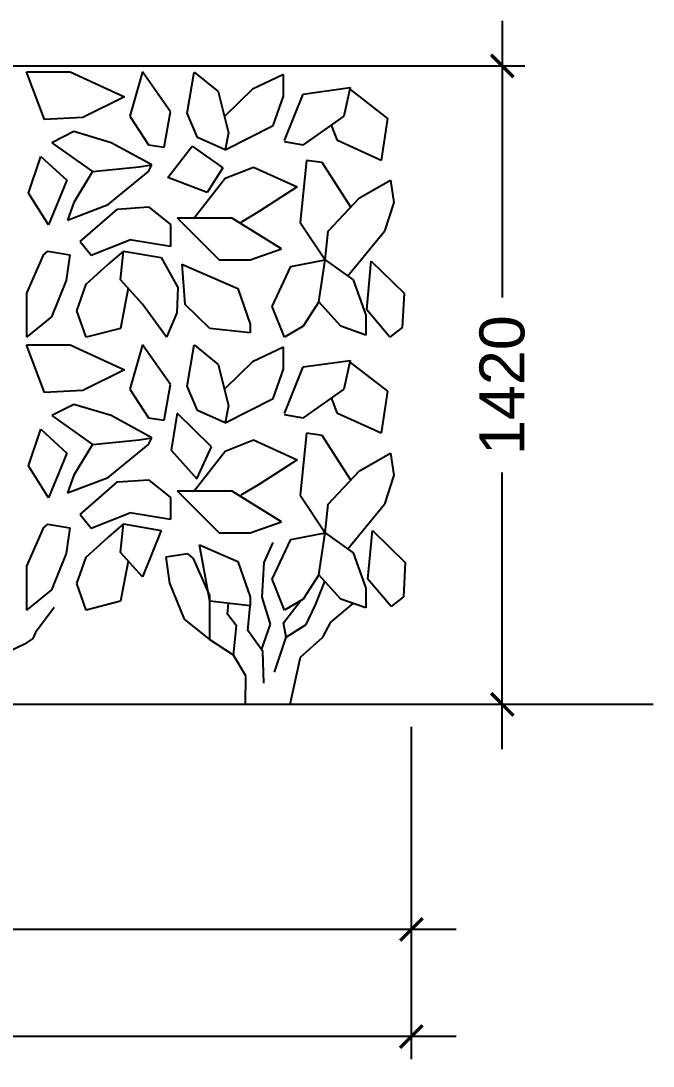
# Model space of a CAD drawing. Header units: millimetres. Extents: x 5639 to 14492, y 750 to 6820.
# Drawn here: x 10960.5 to 11101.2, y 5327.5 to 5559.7 of the extents above; entities that cross this region are included whole.
import ezdxf

# ---------------------------------------------------------------- set-up
doc = ezdxf.new("R2010")
doc.units = ezdxf.units.MM
doc.layers.get('DEFPOINTS').update_dxf_attribs({"color": 210})
for name, color, linetype in [('A-FLOR-LEVL', 7, 'Continuous'), ('BASE_SIEPE', 33, 'Continuous'), ('G-ANNO-DIM', 251, 'Continuous'), ('SIEPE', 96, 'Continuous')]:
    doc.layers.add(name, color=color, linetype=linetype)
doc.styles.get("Standard").update_dxf_attribs({"font": 'arial.ttf'})
doc.dimstyles.new('1_1', dxfattribs={"dimtxt": 10, "dimasz": 5, "dimexe": 5, "dimexo": 5, "dimgap": 5, "dimtad": 0, "dimdec": 0, "dimtxsty": 'Standard', "dimblk": 'ARCHTICK', "dimcen": 2.5, "dimdle": 10, "dimadec": 0, "dimazin": 0, "dimtfac": 1, "dimtdec": 0, "dimtmove": 0, "dimatfit": 3, "dimldrblk": 'ARCHTICK', "dimfxl": 1, "dimarcsym": 0})

# ---------------------------------------------------------------- blocks, each defined once
blk = doc.blocks.new('_ArchTick')
at = {"color": 0, "linetype": 'ByBlock', "const_width": 0.15}
blk.add_lwpolyline([(-0.5, -0.5), (0.5, 0.5)], dxfattribs=at)
blk = doc.blocks.new('*D66')
at = {"layer": 'DEFPOINTS', "color": 0, "transparency": 16777216}
for p in [(10756.39, 5407.86), (11047.38, 5407.86), (11047.38, 5357.82)]:
    blk.add_point(p, dxfattribs=at)
at = {"layer": 'G-ANNO-DIM', "color": 0, "lineweight": -2, "transparency": 16777216}
for p, q in [((10756.39, 5402.86), (10756.39, 5352.82)), ((11047.38, 5402.86), (11047.38, 5352.82)), ((10746.39, 5357.82), (10914.23, 5357.82)), ((11057.38, 5357.82), (10944.57, 5357.82))]:
    blk.add_line(p, q, dxfattribs=at)
at = {"layer": 'G-ANNO-DIM', "color": 0, "lineweight": -2, "transparency": 16777216, "xscale": 5, "yscale": 5, "zscale": 5, "rotation": 180}
blk.add_blockref('_ArchTick', (10756.39, 5357.82), dxfattribs=at)
at = {"layer": 'G-ANNO-DIM', "color": 0, "lineweight": -2, "transparency": 16777216, "xscale": 5, "yscale": 5, "zscale": 5}
blk.add_blockref('_ArchTick', (11047.38, 5357.82), dxfattribs=at)
at = {"layer": 'G-ANNO-DIM', "color": 0, "transparency": 16777216, "insert": (10929.4, 5357.82), "char_height": 10, "attachment_point": 5}
blk.add_mtext('291', dxfattribs=at)
blk = doc.blocks.new('*D127')
at = {"layer": 'DEFPOINTS', "color": 0, "transparency": 16777216}
for p in [(10151.38, 5407.86), (11047.38, 5407.86), (11047.38, 5334.02)]:
    blk.add_point(p, dxfattribs=at)
at = {"layer": 'G-ANNO-DIM', "color": 0, "lineweight": -2, "transparency": 16777216}
for p, q in [((10151.38, 5402.86), (10151.38, 5329.02)), ((11047.38, 5402.86), (11047.38, 5329.02)), ((10141.38, 5334.02), (10583.33, 5334.02)), ((11057.38, 5334.02), (10615.43, 5334.02))]:
    blk.add_line(p, q, dxfattribs=at)
at = {"layer": 'G-ANNO-DIM', "color": 0, "lineweight": -2, "transparency": 16777216, "xscale": 5, "yscale": 5, "zscale": 5, "rotation": 180}
blk.add_blockref('_ArchTick', (10151.38, 5334.02), dxfattribs=at)
at = {"layer": 'G-ANNO-DIM', "color": 0, "lineweight": -2, "transparency": 16777216, "xscale": 5, "yscale": 5, "zscale": 5}
blk.add_blockref('_ArchTick', (11047.38, 5334.02), dxfattribs=at)
at = {"layer": 'G-ANNO-DIM', "color": 0, "transparency": 16777216, "insert": (10599.38, 5334.02), "char_height": 10, "attachment_point": 5}
blk.add_mtext('896', dxfattribs=at)
blk = doc.blocks.new('*D114')
at = {"layer": 'DEFPOINTS', "color": 0, "transparency": 16777216}
for p in [(10756.39, 5549.75), (11067.61, 5549.75), (11047.38, 5407.86)]:
    blk.add_point(p, dxfattribs=at)
at = {"layer": 'G-ANNO-DIM', "color": 0, "lineweight": -2, "transparency": 16777216}
for p, q in [((11067.61, 5559.75), (11067.61, 5498.25)), ((10761.39, 5549.75), (11072.61, 5549.75)), ((11067.61, 5397.86), (11067.61, 5459.36)), ((11052.38, 5407.86), (11072.61, 5407.86))]:
    blk.add_line(p, q, dxfattribs=at)
at = {"layer": 'G-ANNO-DIM', "color": 0, "lineweight": -2, "transparency": 16777216, "xscale": 5, "yscale": 5, "zscale": 5}
for p, rotation in [((11067.61, 5549.75), 90), ((11067.61, 5407.86), 270)]:
    blk.add_blockref('_ArchTick', p, dxfattribs=dict(at, rotation=rotation))
at = {"layer": 'G-ANNO-DIM', "color": 0, "transparency": 16777216, "insert": (11067.61, 5478.8), "char_height": 10, "attachment_point": 5, "rotation": 90}
blk.add_mtext('1420', dxfattribs=at)

msp = doc.modelspace()

# ---------------------------------------------------------------- linework, layer by layer
msp.add_line((10151.38, 5407.86), (11047.38, 5407.86))
at = {"layer": 'A-FLOR-LEVL'}
msp.add_line((10018.42, 5407.86), (11101.17, 5407.86), dxfattribs=at)
at = {"layer": 'BASE_SIEPE'}
for p, q in [((11014.67, 5439.37), (11016.68, 5443.84)), ((11014.22, 5431.71), (11014.67, 5439.37)), ((11026.08, 5429.98), (11028.16, 5435.16)), ((11016.04, 5425.69), (11014.22, 5431.71)), ((10967.91, 5429.4), (10963.79, 5423.81)), ((11006.46, 5427.88), (11006.73, 5430.3)), ((11011.02, 5424.24), (11011.55, 5429.77)), ((11018.96, 5425.97), (11022.75, 5430.89)), ((11023.98, 5425.6), (11026.08, 5429.98)), ((11029.46, 5426.15), (11034.45, 5430.26)), ((11008.47, 5425.33), (11006.46, 5427.88)), ((11007.83, 5418.77), (11008.47, 5425.33)), ((11014.31, 5419.59), (11011.02, 5424.24)), ((11014.03, 5419.98), (11016.04, 5425.69)), ((11019.51, 5422.78), (11018.96, 5425.97)), ((11019.51, 5422.78), (11023.98, 5425.6)), ((11027.72, 5422.78), (11029.46, 5426.15)), ((10963.17, 5422.47), (10961.32, 5421.23)), ((10963.79, 5423.81), (10963.17, 5422.47)), ((11007.83, 5418.77), (11002.45, 5422.23)), ((11016.96, 5415.03), (11019.51, 5422.78)), ((11022.7, 5418.31), (11027.72, 5422.78)), ((10961.32, 5421.23), (10957.29, 5419.27)), ((11014.58, 5412.57), (11014.31, 5419.59)), ((11010.57, 5414.21), (11007.83, 5418.77)), ((11020.42, 5407.86), (11022.7, 5418.31)), ((11010.48, 5407.86), (11010.57, 5414.21))]:
    msp.add_line(p, q, dxfattribs=at)
at = {"layer": 'SIEPE'}
for p, q in [((10961.77, 5548.4), (10971.46, 5548.4)), ((10965.81, 5537.81), (10961.77, 5548.4)), ((10971.46, 5548.4), (10983.54, 5542.88)), ((10987.55, 5548.4), (10984.77, 5538.58)), ((10993.79, 5539.56), (10987.55, 5548.4)), ((10997.54, 5539.21), (10999.06, 5548.39)), ((10999.06, 5548.39), (11004.41, 5544.07)), ((11018.91, 5547.85), (11012.04, 5544.61)), ((11018.91, 5542.99), (11018.91, 5547.85)), ((11023.35, 5543.48), (11033.76, 5544.95)), ((11033.76, 5544.95), (11032.37, 5538.57)), ((10983.54, 5542.88), (10974.32, 5538.27)), ((11004.41, 5544.07), (11006.7, 5534.88)), ((11012.04, 5544.61), (11005.93, 5538.66)), ((11016.62, 5536.5), (11018.91, 5542.99)), ((11019.19, 5533.16), (11023.35, 5543.48)), ((11033.68, 5544.57), (11042.09, 5538.08)), ((10974.32, 5538.27), (10965.81, 5537.81)), ((10984.77, 5538.58), (10988.93, 5532.19)), ((10992.4, 5531.7), (10993.79, 5539.56)), ((10999.83, 5533.8), (10997.54, 5539.21)), ((11032.37, 5538.57), (11023.35, 5532.18)), ((11042.09, 5538.08), (11040.7, 5528.74)), ((11005.93, 5531.1), (11016.62, 5536.5)), ((11030.98, 5533.16), (11029.6, 5536.6)), ((10972.28, 5535.14), (10967.42, 5532.68)), ((10980.61, 5532.68), (10972.28, 5535.14)), ((11005.93, 5531.1), (10999.83, 5533.8)), ((11006.7, 5534.88), (11005.93, 5531.1)), ((10967.42, 5532.68), (10976.44, 5526.29)), ((10989.63, 5527.77), (10980.61, 5532.68)), ((10988.93, 5532.19), (10992.4, 5531.7)), ((10993.19, 5524.94), (10998.63, 5531.89)), ((10998.63, 5531.89), (11005.48, 5527.1)), ((11019.1, 5532.93), (11023.35, 5532.18)), ((11040.7, 5528.74), (11030.98, 5533.16)), ((10962.19, 5521.49), (10964.94, 5529.63)), ((10964.94, 5529.63), (10970.78, 5524.32)), ((11024.05, 5528.74), (11022.66, 5514.98)), ((11027.52, 5528.25), (11024.05, 5528.74)), ((10976.44, 5526.29), (10972.28, 5519.41)), ((10976.44, 5526.29), (10986.85, 5527.28)), ((10979.91, 5518.92), (10988.93, 5526.29)), ((10986.85, 5527.28), (10989.63, 5527.77)), ((10988.93, 5526.29), (10989.63, 5527.77)), ((11005.48, 5527.1), (11001.93, 5521.61)), ((11006, 5524.81), (11012.25, 5527.27)), ((11012.25, 5527.27), (11021.96, 5522.84)), ((11033.89, 5518.32), (11027.52, 5528.25)), ((10970.78, 5524.32), (10966.66, 5514.42)), ((11001.93, 5521.61), (10993.19, 5524.94)), ((10999.06, 5515.97), (11006, 5524.81)), ((11035.84, 5520.39), (11042.78, 5524.32)), ((11042.78, 5524.32), (11043.48, 5519.41)), ((11021.96, 5522.84), (11013.64, 5517.44)), ((10966.66, 5514.42), (10962.19, 5521.49)), ((10972.28, 5519.41), (10970.89, 5515.48)), ((11028.9, 5513.02), (11035.84, 5520.39)), ((11043.48, 5519.41), (11041.39, 5513.02)), ((10970.89, 5515.48), (10979.91, 5518.92)), ((10973.68, 5510.72), (10981.99, 5517.94)), ((10981.99, 5517.94), (10988.93, 5518.43)), ((10988.93, 5518.43), (10993.79, 5514.5)), ((11013.64, 5517.44), (11009.47, 5514.98)), ((10995.31, 5515.97), (11004.61, 5506.63)), ((10995.31, 5515.97), (11007.39, 5515.97)), ((11018.49, 5509.09), (11007.39, 5515.97)), ((11022.66, 5514.98), (11028.21, 5506.63)), ((10993.79, 5514.5), (10993.79, 5509.59)), ((11028.21, 5506.63), (11028.9, 5513.02)), ((11033.25, 5503.06), (11041.39, 5513.02)), ((10973.68, 5510.72), (10976.13, 5507.65)), ((10976.13, 5507.65), (10984.77, 5511.06)), ((10993.79, 5509.59), (10984.77, 5511.06)), ((10965.48, 5507.66), (10961.77, 5499.22)), ((10965.48, 5507.66), (10966.53, 5508.54)), ((10966.53, 5508.54), (10971.42, 5507.77)), ((10971.42, 5507.77), (10970.61, 5502.02)), ((10983.38, 5508.6), (10979.91, 5505.66)), ((10982.69, 5502.22), (10983.38, 5508.6)), ((10983.38, 5508.6), (10991.71, 5507.13)), ((11011.55, 5506.63), (11018.49, 5509.09)), ((10975.05, 5501.23), (10979.91, 5505.66)), ((10991.71, 5507.13), (10995.43, 5500.52)), ((10996.29, 5505.65), (10996.98, 5496.8)), ((10996.29, 5505.65), (11008.78, 5500.24)), ((11004.61, 5506.63), (11011.55, 5506.63)), ((11020.58, 5505.16), (11028.21, 5506.63)), ((11026.82, 5497.3), (11028.21, 5506.63)), ((11028.21, 5506.63), (11034.45, 5502.21)), ((11037.47, 5495.55), (11038.46, 5506.33)), ((11038.46, 5506.33), (11045.78, 5499.21)), ((11016.41, 5496.31), (11020.58, 5505.16)), ((10970.61, 5502.02), (10967.35, 5493.96)), ((10972.97, 5495.34), (10975.05, 5501.23)), ((10987.55, 5496.81), (10982.69, 5502.22)), ((11034.45, 5502.21), (11037.23, 5494.35)), ((10961.77, 5499.22), (10961.77, 5489.44)), ((10984.37, 5500.34), (10982.69, 5491.41)), ((10995.43, 5500.52), (10995.18, 5494.85)), ((11008.78, 5500.24), (11011.55, 5492.38)), ((11045.78, 5499.21), (11045.36, 5491.6)), ((10992.9, 5489.44), (10987.55, 5496.81)), ((11002.53, 5491.4), (10996.98, 5496.8)), ((11019.19, 5489.43), (11016.41, 5496.31)), ((11026.82, 5497.3), (11023.35, 5491.89)), ((11031.68, 5491.89), (11026.82, 5497.3)), ((10967.35, 5493.96), (10961.77, 5489.44)), ((10975.05, 5489.44), (10972.97, 5495.34)), ((10995.18, 5494.85), (10992.9, 5489.44)), ((11037.23, 5494.35), (11037.23, 5489.93)), ((11042.6, 5489.43), (11037.47, 5495.55)), ((10982.69, 5491.41), (10975.05, 5489.44)), ((11011.55, 5490.42), (11002.53, 5491.4)), ((11011.55, 5492.38), (11011.55, 5490.42)), ((11023.35, 5491.89), (11019.19, 5489.43)), ((11037.23, 5489.93), (11031.68, 5491.89)), ((11045.36, 5491.6), (11042.6, 5489.43)), ((10961.77, 5487.75), (10971.46, 5487.75)), ((10965.81, 5477.16), (10961.77, 5487.75)), ((10971.46, 5487.75), (10983.54, 5482.23)), ((10987.55, 5487.75), (10984.77, 5477.93)), ((10993.79, 5478.91), (10987.55, 5487.75)), ((10997.54, 5478.56), (10999.06, 5487.75)), ((10999.06, 5487.75), (11004.41, 5483.42)), ((11018.91, 5487.21), (11012.04, 5483.96)), ((11018.91, 5482.34), (11018.91, 5487.21)), ((10983.54, 5482.23), (10974.32, 5477.62)), ((11004.41, 5483.42), (11006.7, 5474.24)), ((11012.04, 5483.96), (11005.93, 5478.02)), ((11016.62, 5475.86), (11018.91, 5482.34)), ((11019.19, 5472.52), (11023.35, 5482.83)), ((11023.35, 5482.83), (11033.76, 5484.31)), ((11033.76, 5484.31), (11032.37, 5477.92)), ((11033.68, 5483.93), (11042.09, 5477.43)), ((10974.32, 5477.62), (10965.81, 5477.16)), ((10984.77, 5477.93), (10988.93, 5471.54)), ((10992.4, 5471.05), (10993.79, 5478.91)), ((10999.83, 5473.15), (10997.54, 5478.56)), ((11032.37, 5477.92), (11023.35, 5471.53)), ((11005.93, 5470.45), (11016.62, 5475.86)), ((11030.98, 5472.52), (11029.6, 5475.96)), ((11042.09, 5477.43), (11040.7, 5468.09)), ((10972.28, 5474.49), (10967.42, 5472.03)), ((10980.61, 5472.03), (10972.28, 5474.49)), ((11005.93, 5470.45), (10999.83, 5473.15)), ((11006.7, 5474.24), (11005.93, 5470.45)), ((10967.42, 5472.03), (10976.44, 5465.64)), ((10989.63, 5467.12), (10980.61, 5472.03)), ((10988.93, 5471.54), (10992.4, 5471.05)), ((10995.27, 5472.6), (10993.94, 5464.34)), ((11002.95, 5465.11), (10995.27, 5472.6)), ((11019.1, 5472.29), (11023.35, 5471.53)), ((11040.7, 5468.09), (11030.98, 5472.52)), ((10962.19, 5460.85), (10964.94, 5468.98)), ((10964.94, 5468.98), (10970.78, 5463.67)), ((10976.44, 5465.64), (10986.85, 5466.63)), ((10986.85, 5466.63), (10989.63, 5467.12)), ((10988.93, 5465.64), (10989.63, 5467.12)), ((11006, 5464.16), (11012.25, 5466.62)), ((11012.25, 5466.62), (11021.96, 5462.2)), ((11024.05, 5468.09), (11022.66, 5454.34)), ((11027.52, 5467.6), (11024.05, 5468.09)), ((11033.89, 5457.67), (11027.52, 5467.6)), ((10970.78, 5463.67), (10966.66, 5453.77)), ((10976.44, 5465.64), (10972.28, 5458.76)), ((10979.91, 5458.27), (10988.93, 5465.64)), ((10993.94, 5464.34), (10999.66, 5457.94)), ((10999.06, 5455.32), (11006, 5464.16)), ((10999.66, 5457.94), (11002.95, 5465.11)), ((11035.84, 5459.74), (11042.78, 5463.67)), ((11042.78, 5463.67), (11043.48, 5458.76)), ((11021.96, 5462.2), (11013.64, 5456.79)), ((10966.66, 5453.77), (10962.19, 5460.85)), ((11028.9, 5452.37), (11035.84, 5459.74)), ((10972.28, 5458.76), (10970.89, 5454.83)), ((10970.89, 5454.83), (10979.91, 5458.27)), ((10973.68, 5450.07), (10981.99, 5457.29)), ((10981.99, 5457.29), (10988.93, 5457.78)), ((10988.93, 5457.78), (10993.79, 5453.85)), ((11013.64, 5456.79), (11009.47, 5454.34)), ((11043.48, 5458.76), (11041.39, 5452.37)), ((10995.31, 5455.32), (11004.61, 5445.98)), ((10995.31, 5455.32), (11007.39, 5455.32)), ((11018.49, 5448.44), (11007.39, 5455.32)), ((11022.66, 5454.34), (11028.21, 5445.98)), ((10993.79, 5453.85), (10993.79, 5448.94)), ((11028.21, 5445.98), (11028.9, 5452.37)), ((11033.25, 5442.41), (11041.39, 5452.37)), ((10973.68, 5450.07), (10976.13, 5447)), ((10976.13, 5447), (10984.77, 5450.41)), ((10993.79, 5448.94), (10984.77, 5450.41)), ((10965.48, 5447.01), (10966.53, 5447.89)), ((10966.53, 5447.89), (10971.42, 5447.12)), ((10983.38, 5447.95), (10979.91, 5445.01)), ((10982.69, 5441.57), (10983.38, 5447.95)), ((10983.38, 5447.95), (10991.71, 5446.48)), ((11011.55, 5445.98), (11018.49, 5448.44)), ((10965.48, 5447.01), (10961.77, 5438.57)), ((10971.42, 5447.12), (10970.61, 5441.37)), ((10975.05, 5440.58), (10979.91, 5445.01)), ((10991.71, 5446.48), (10987.55, 5436.16)), ((11004.61, 5445.98), (11011.55, 5445.98)), ((11020.58, 5444.51), (11028.21, 5445.98)), ((11026.82, 5436.65), (11028.21, 5445.98)), ((11028.21, 5445.98), (11034.45, 5441.56)), ((11037.74, 5435.69), (11038.72, 5446.47)), ((11038.72, 5446.47), (11046.04, 5439.35)), ((11000.25, 5443.29), (11008.78, 5439.6)), ((11002.53, 5430.75), (11000.25, 5443.29)), ((11016.41, 5435.67), (11020.58, 5444.51)), ((10970.61, 5441.37), (10967.35, 5433.31)), ((10972.97, 5434.69), (10975.05, 5440.58)), ((10987.55, 5436.16), (10982.69, 5441.57)), ((10997.68, 5441.33), (10992.79, 5440.56)), ((10992.79, 5440.56), (10993.61, 5434.81)), ((10998.74, 5440.45), (10997.68, 5441.33)), ((10998.74, 5440.45), (11002.45, 5432.01)), ((11034.45, 5441.56), (11037.23, 5433.7)), ((10961.77, 5438.57), (10961.77, 5428.79)), ((10984.37, 5439.69), (10982.69, 5430.76)), ((11008.78, 5439.6), (11011.55, 5431.74)), ((11046.04, 5439.35), (11045.63, 5431.74)), ((11019.19, 5428.79), (11016.41, 5435.67)), ((11026.82, 5436.65), (11023.35, 5431.25)), ((11031.68, 5431.25), (11026.82, 5436.65)), ((11042.87, 5429.58), (11037.74, 5435.69)), ((10975.05, 5428.79), (10972.97, 5434.69)), ((10993.61, 5434.81), (10996.87, 5426.75)), ((11037.23, 5433.7), (11037.23, 5429.28)), ((10967.35, 5433.31), (10961.77, 5428.79)), ((11002.45, 5432.01), (11002.45, 5422.23)), ((11011.55, 5431.74), (11011.55, 5429.77)), ((11023.35, 5431.25), (11019.19, 5428.79)), ((11037.23, 5429.28), (11031.68, 5431.25)), ((11045.63, 5431.74), (11042.87, 5429.58)), ((10982.69, 5430.76), (10975.05, 5428.79)), ((11011.55, 5429.77), (11002.53, 5430.75)), ((10996.87, 5426.75), (11002.45, 5422.23))]:
    msp.add_line(p, q, dxfattribs=at)

# ---------------------------------------------------------------- dimensions: what is measured, and where the dimension line sits
at = {"layer": 'G-ANNO-DIM'}
dim = msp.add_linear_dim(base=(11067.61, 5549.75), p1=(11047.38, 5407.86), p2=(10756.39, 5549.75), angle=90, text='1420', dimstyle='1_1', dxfattribs=at)
dim.commit()
dim.dimension.update_dxf_attribs({"geometry": '*D114', "text_midpoint": (11067.61, 5478.8), "dimtype": 160})
for base, p1, picture, middle in [((11047.38, 5334.02), (10151.38, 5407.86), '*D127', (10599.38, 5334.02)), ((11047.38, 5357.82), (10756.39, 5407.86), '*D66', (10929.4, 5357.82))]:
    dim = msp.add_linear_dim(base=base, p1=p1, p2=(11047.38, 5407.86), dimstyle='1_1', dxfattribs=at)
    dim.commit()
    dim.dimension.update_dxf_attribs({"geometry": picture, "text_midpoint": middle, "dimtype": 160})

doc.saveas('drawing.dxf')
